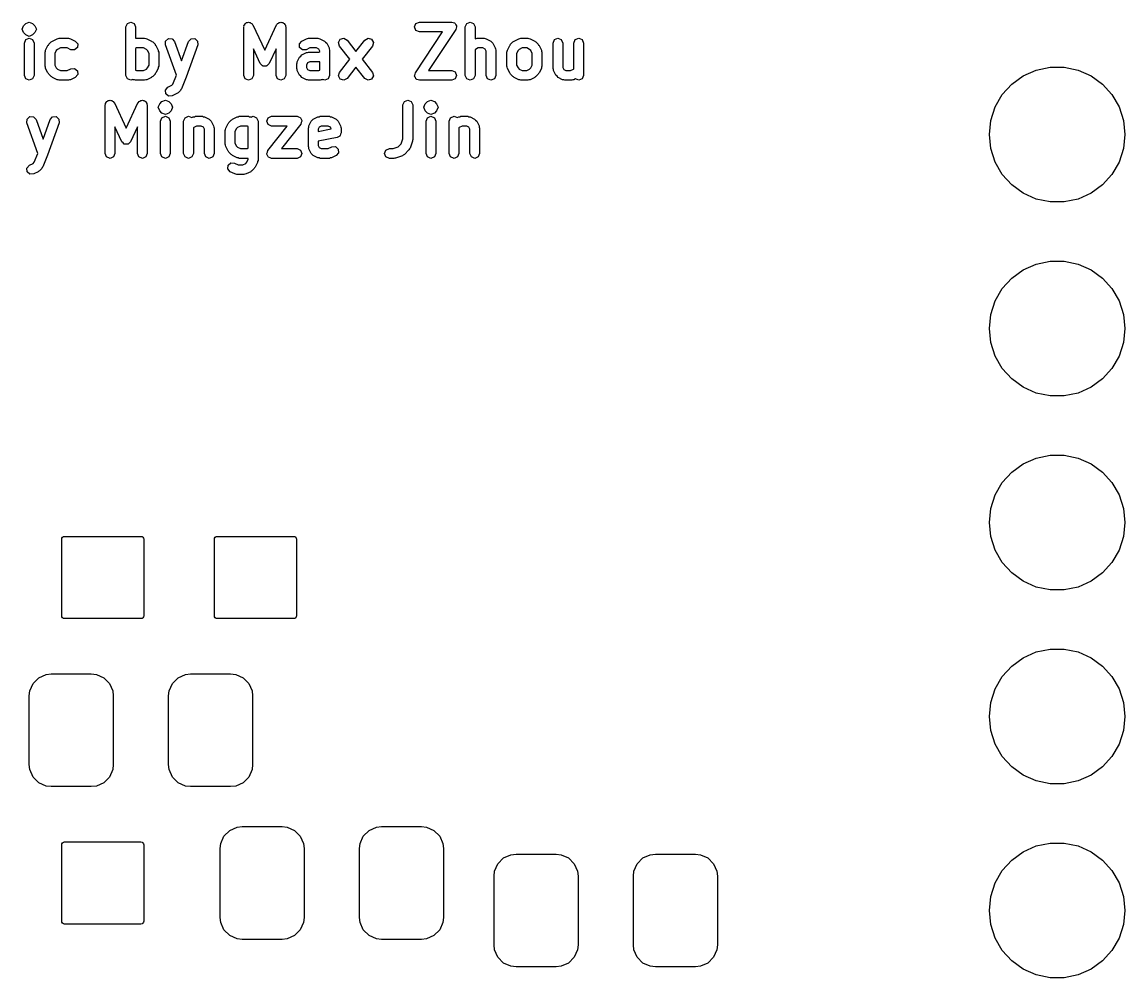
# Model space of a CAD drawing. Extents: x 108 to 210, y -135 to -72.
# Drawn here: x 195.44 to 209.89, y -121.34 to -108.83 of the extents above; entities that cross this region are included whole.
import ezdxf

# ---------------------------------------------------------------- set-up
doc = ezdxf.new("R2010")
doc.units = 0
doc.layers.add('BLACK', color=7, linetype='CONTINUOUS')

msp = doc.modelspace()

# ---------------------------------------------------------------- linework, layer by layer
at = {"layer": 'BLACK', "linetype": 'CONTINUOUS'}
for p, q in [((195.44291, -108.921222), (195.461509, -108.876321)), ((195.461509, -108.876321), (195.491747, -108.846083)), ((195.491747, -108.846083), (195.536648, -108.827484)), ((195.536648, -108.827484), (195.581549, -108.846083)), ((195.581549, -108.846083), (195.611787, -108.876321)), ((195.611787, -108.876321), (195.630386, -108.921222)), ((196.803625, -108.890984), (196.822224, -108.846083)), ((196.803625, -109.525984), (196.803625, -108.890984)), ((196.822224, -108.846083), (196.867125, -108.827484)), ((196.867125, -108.827484), (196.912026, -108.846083)), ((196.912026, -108.846083), (196.930625, -108.890984)), ((196.930625, -108.890984), (196.930625, -109.03915)), ((198.345769, -108.890984), (198.350087, -108.880558)), ((198.345769, -109.525984), (198.345769, -108.890984)), ((198.349592, -108.869284), (198.359023, -108.858984)), ((198.350087, -108.880558), (198.349592, -108.869284)), ((198.359023, -108.858984), (198.364368, -108.846083)), ((198.364368, -108.846083), (198.374793, -108.841764)), ((198.374793, -108.841764), (198.382416, -108.833441)), ((198.382416, -108.833441), (198.396368, -108.832827)), ((198.396368, -108.832827), (198.409269, -108.827484)), ((198.409269, -108.827484), (198.419694, -108.831802)), ((198.419694, -108.831802), (198.430969, -108.831307)), ((198.430969, -108.831307), (198.441268, -108.840738)), ((198.441268, -108.840738), (198.45417, -108.846083)), ((198.45417, -108.846083), (198.458488, -108.856508)), ((198.458488, -108.856508), (198.466812, -108.864131)), ((198.466812, -108.864131), (198.620935, -109.194396)), ((198.620935, -109.194396), (198.775059, -108.864131)), ((198.775059, -108.864131), (198.783382, -108.856508)), ((198.783382, -108.856508), (198.787701, -108.846083)), ((198.787701, -108.846083), (198.800601, -108.840739)), ((198.800601, -108.840739), (198.810901, -108.831307)), ((198.810901, -108.831307), (198.822176, -108.831802)), ((198.822176, -108.831802), (198.832602, -108.827484)), ((198.832602, -108.827484), (198.845502, -108.832827)), ((198.845502, -108.832827), (198.859455, -108.833441)), ((198.859455, -108.833441), (198.867077, -108.841764)), ((198.867077, -108.841764), (198.877503, -108.846083)), ((198.877503, -108.846083), (198.882846, -108.858983)), ((198.882846, -108.858983), (198.892279, -108.869283)), ((198.892279, -108.869283), (198.891783, -108.880558)), ((198.891783, -108.880558), (198.896102, -108.890984)), ((198.896102, -108.890984), (198.896102, -109.525984)), ((200.583389, -108.890984), (200.601988, -108.846083)), ((200.601988, -108.935885), (200.583389, -108.890984)), ((200.601988, -108.846083), (200.646889, -108.827484)), ((200.646889, -108.827484), (201.070222, -108.827484)), ((201.070222, -108.827484), (201.087304, -108.83456)), ((201.087304, -108.83456), (201.105446, -108.838149)), ((201.105446, -108.838149), (201.109084, -108.843581)), ((201.109084, -108.843581), (201.115123, -108.846083)), ((201.115123, -108.846083), (201.122198, -108.863165)), ((201.122198, -108.863165), (201.132489, -108.878531)), ((201.126645, -108.908067), (201.123057, -108.926207)), ((201.133722, -108.890984), (201.126645, -108.908067)), ((201.132489, -108.878531), (201.13122, -108.884944)), ((201.13122, -108.884944), (201.133722, -108.890984)), ((201.248627, -108.890984), (201.267226, -108.846083)), ((201.248627, -109.525984), (201.248627, -108.890984)), ((201.267226, -108.846083), (201.312127, -108.827484)), ((201.312127, -108.827484), (201.357028, -108.846083)), ((201.357028, -108.846083), (201.375627, -108.890984)), ((201.375627, -108.890984), (201.375627, -109.045769)), ((195.461509, -108.966123), (195.44291, -108.921222)), ((195.491747, -108.996361), (195.461509, -108.966123)), ((195.473148, -109.10265), (195.491747, -109.057749)), ((195.536648, -109.01496), (195.491747, -108.996361)), ((195.491747, -109.057749), (195.536648, -109.03915)), ((195.581549, -108.996361), (195.536648, -109.01496)), ((195.536648, -109.03915), (195.581549, -109.057749)), ((195.611787, -108.966123), (195.581549, -108.996361)), ((195.581549, -109.057749), (195.600148, -109.10265)), ((195.630386, -108.921222), (195.611787, -108.966123)), ((195.840869, -109.076092), (195.901345, -109.045854)), ((195.901345, -109.045854), (195.916087, -109.044806)), ((195.916087, -109.044806), (195.929743, -109.03915)), ((195.929743, -109.03915), (196.050696, -109.03915)), ((196.050696, -109.03915), (196.064351, -109.044806)), ((196.064351, -109.044806), (196.079094, -109.045854)), ((196.079094, -109.045854), (196.13957, -109.076092)), ((196.930625, -109.03915), (197.048554, -109.03915)), ((197.048554, -109.03915), (197.062209, -109.044806)), ((197.062209, -109.044806), (197.076952, -109.045854)), ((197.076952, -109.045854), (197.137428, -109.076092)), ((197.323786, -109.075467), (197.359816, -109.042849)), ((197.359816, -109.042849), (197.408356, -109.045263)), ((197.408356, -109.045263), (197.440974, -109.081293)), ((197.623753, -109.081293), (197.656371, -109.045263)), ((197.656371, -109.045263), (197.704911, -109.04285)), ((197.704911, -109.04285), (197.740941, -109.075467)), ((199.106585, -109.076092), (199.167061, -109.045854)), ((199.167061, -109.045854), (199.181803, -109.044806)), ((199.181803, -109.044806), (199.195459, -109.03915)), ((199.195459, -109.03915), (199.316412, -109.03915)), ((199.316412, -109.03915), (199.330067, -109.044806)), ((199.330067, -109.044806), (199.34481, -109.045854)), ((199.34481, -109.045854), (199.405286, -109.076092)), ((199.585984, -109.095084), (199.609799, -109.052719)), ((199.609799, -109.052719), (199.656597, -109.039603)), ((199.656597, -109.039603), (199.698962, -109.063418)), ((199.931718, -109.063419), (199.974084, -109.039603)), ((199.974084, -109.039603), (200.020881, -109.052719)), ((200.020881, -109.052719), (200.044697, -109.095085)), ((200.594054, -109.490761), (200.951571, -108.954484)), ((200.646889, -108.954484), (200.601988, -108.935885)), ((200.951571, -108.954484), (200.646889, -108.954484)), ((201.123057, -108.926207), (200.765539, -109.462484)), ((201.375627, -109.045769), (201.389185, -109.044806)), ((201.389185, -109.044806), (201.402841, -109.03915)), ((201.402841, -109.03915), (201.493556, -109.03915)), ((201.493556, -109.03915), (201.507211, -109.044806)), ((201.507211, -109.044806), (201.521954, -109.045854)), ((201.521954, -109.045854), (201.58243, -109.076092)), ((201.888491, -109.076092), (201.948967, -109.045854)), ((201.948967, -109.045854), (201.963709, -109.044806)), ((201.963709, -109.044806), (201.977365, -109.03915)), ((201.977365, -109.03915), (202.06808, -109.03915)), ((202.06808, -109.03915), (202.081735, -109.044806)), ((202.081735, -109.044806), (202.096478, -109.045854)), ((202.096478, -109.045854), (202.156954, -109.076092)), ((202.397675, -109.10265), (202.416274, -109.057749)), ((202.416274, -109.057749), (202.461175, -109.03915)), ((202.461175, -109.03915), (202.506076, -109.057749)), ((202.506076, -109.057749), (202.524675, -109.10265)), ((202.669818, -109.10265), (202.688417, -109.057749)), ((202.688417, -109.057749), (202.733318, -109.03915)), ((202.733318, -109.03915), (202.778219, -109.057749)), ((202.778219, -109.057749), (202.796818, -109.10265)), ((195.473148, -109.525984), (195.473148, -109.10265)), ((195.600148, -109.10265), (195.600148, -109.525984)), ((195.750947, -109.209947), (195.751995, -109.195205)), ((195.751995, -109.195205), (195.782233, -109.134728)), ((195.782233, -109.134728), (195.790128, -109.12788)), ((195.790128, -109.12788), (195.794128, -109.118225)), ((195.794128, -109.118225), (195.824366, -109.087987)), ((195.824366, -109.087987), (195.834021, -109.083987)), ((195.834021, -109.083987), (195.840869, -109.076092)), ((195.891217, -109.200739), (195.872291, -109.238592)), ((195.906881, -109.185076), (195.891217, -109.200739)), ((195.944733, -109.16615), (195.906881, -109.185076)), ((196.035706, -109.16615), (195.944733, -109.16615)), ((196.082774, -109.189684), (196.035706, -109.16615)), ((196.131252, -109.193129), (196.082774, -109.189684)), ((196.167968, -109.161286), (196.131252, -109.193129)), ((196.13957, -109.076092), (196.171413, -109.112808)), ((196.171413, -109.112808), (196.167968, -109.161286)), ((196.942591, -109.16615), (196.930625, -109.172133)), ((196.930625, -109.172133), (196.930625, -109.456501)), ((197.033564, -109.16615), (196.942591, -109.16615)), ((197.071416, -109.185076), (197.033564, -109.16615)), ((197.087079, -109.200739), (197.071416, -109.185076)), ((197.106006, -109.238592), (197.087079, -109.200739)), ((197.137428, -109.076092), (197.144275, -109.083987)), ((197.144275, -109.083987), (197.153931, -109.087987)), ((197.153931, -109.087987), (197.184169, -109.118225)), ((197.184169, -109.118225), (197.188168, -109.12788)), ((197.188168, -109.12788), (197.196064, -109.134728)), ((197.196064, -109.134728), (197.226302, -109.195205)), ((197.226302, -109.195205), (197.227349, -109.209947)), ((197.321372, -109.124007), (197.323786, -109.075467)), ((197.46448, -109.524712), (197.321372, -109.124007)), ((197.440974, -109.081293), (197.532363, -109.337183)), ((197.532363, -109.337183), (197.623753, -109.081293)), ((197.743354, -109.124008), (197.592164, -109.547341)), ((197.740941, -109.075467), (197.743354, -109.124008)), ((198.563393, -109.371408), (198.472769, -109.177214)), ((198.472769, -109.177214), (198.472769, -109.525984)), ((198.769102, -109.177215), (198.678479, -109.371408)), ((198.769102, -109.525984), (198.769102, -109.177215)), ((199.074742, -109.112808), (199.106585, -109.076092)), ((199.078187, -109.161286), (199.074742, -109.112808)), ((199.114903, -109.193129), (199.078187, -109.161286)), ((199.163381, -109.189684), (199.114903, -109.193129)), ((199.210449, -109.16615), (199.163381, -109.189684)), ((199.301422, -109.16615), (199.210449, -109.16615)), ((199.329557, -109.180217), (199.301422, -109.16615)), ((199.343626, -109.208354), (199.329557, -109.180217)), ((199.405286, -109.076092), (199.418474, -109.091298)), ((199.418474, -109.091298), (199.433684, -109.10449)), ((199.433684, -109.10449), (199.463922, -109.164967)), ((199.463922, -109.164967), (199.464969, -109.179709)), ((199.464969, -109.179709), (199.470626, -109.193365)), ((199.470626, -109.193365), (199.470626, -109.525984)), ((199.5991, -109.141882), (199.585984, -109.095084)), ((199.734584, -109.314317), (199.5991, -109.141882)), ((199.698962, -109.063418), (199.81534, -109.211536)), ((199.81534, -109.211536), (199.931718, -109.063419)), ((200.031581, -109.141882), (199.896096, -109.314317)), ((200.044697, -109.095085), (200.031581, -109.141882)), ((201.379979, -109.185076), (201.375627, -109.189428)), ((201.375627, -109.189428), (201.375627, -109.525984)), ((201.417831, -109.16615), (201.379979, -109.185076)), ((201.478566, -109.16615), (201.417831, -109.16615)), ((201.506701, -109.180217), (201.478566, -109.16615)), ((201.52077, -109.208354), (201.506701, -109.180217)), ((201.58243, -109.076092), (201.595618, -109.091298)), ((201.595618, -109.091298), (201.610828, -109.10449)), ((201.610828, -109.10449), (201.641066, -109.164967)), ((201.641066, -109.164967), (201.642113, -109.179709)), ((201.642113, -109.179709), (201.64777, -109.193365)), ((201.64777, -109.193365), (201.64777, -109.525984)), ((201.798569, -109.209947), (201.799617, -109.195205)), ((201.799617, -109.195205), (201.829855, -109.134728)), ((201.829855, -109.134728), (201.83775, -109.12788)), ((201.83775, -109.12788), (201.84175, -109.118225)), ((201.84175, -109.118225), (201.871988, -109.087987)), ((201.871988, -109.087987), (201.881643, -109.083987)), ((201.881643, -109.083987), (201.888491, -109.076092)), ((201.938839, -109.200739), (201.919913, -109.238592)), ((201.954503, -109.185076), (201.938839, -109.200739)), ((201.992355, -109.16615), (201.954503, -109.185076)), ((202.05309, -109.16615), (201.992355, -109.16615)), ((202.090942, -109.185076), (202.05309, -109.16615)), ((202.106605, -109.200739), (202.090942, -109.185076)), ((202.125532, -109.238592), (202.106605, -109.200739)), ((202.156954, -109.076092), (202.163801, -109.083987)), ((202.163801, -109.083987), (202.173457, -109.087987)), ((202.173457, -109.087987), (202.203695, -109.118225)), ((202.203695, -109.118225), (202.207694, -109.12788)), ((202.207694, -109.12788), (202.21559, -109.134728)), ((202.21559, -109.134728), (202.245828, -109.195205)), ((202.245828, -109.195205), (202.246875, -109.209947)), ((202.397675, -109.435269), (202.397675, -109.10265)), ((202.524675, -109.10265), (202.524675, -109.420279)), ((202.669818, -109.439204), (202.669818, -109.10265)), ((202.796818, -109.10265), (202.796818, -109.525984)), ((195.745291, -109.223603), (195.750947, -109.209947)), ((195.745291, -109.405031), (195.745291, -109.223603)), ((195.872291, -109.238592), (195.872291, -109.390041)), ((197.106006, -109.390041), (197.106006, -109.238592)), ((197.227349, -109.209947), (197.233006, -109.223603)), ((197.233006, -109.223603), (197.233006, -109.405031)), ((199.046901, -109.361137), (199.047949, -109.346395)), ((199.047949, -109.346395), (199.078187, -109.285919)), ((199.078187, -109.285919), (199.093395, -109.272729)), ((199.093395, -109.272729), (199.106585, -109.257521)), ((199.106585, -109.257521), (199.167061, -109.227283)), ((199.167061, -109.227283), (199.181803, -109.226235)), ((199.181803, -109.226235), (199.195459, -109.220579)), ((199.210449, -109.347579), (199.182313, -109.361647)), ((199.195459, -109.220579), (199.33166, -109.220579)), ((199.343626, -109.347579), (199.210449, -109.347579)), ((199.33166, -109.220579), (199.343626, -109.214596)), ((199.343626, -109.214596), (199.343626, -109.208354)), ((199.343626, -109.456501), (199.343626, -109.347579)), ((199.5991, -109.486752), (199.734584, -109.314317)), ((199.896096, -109.314317), (200.031581, -109.486752)), ((201.52077, -109.525984), (201.52077, -109.208354)), ((201.792913, -109.223603), (201.798569, -109.209947)), ((201.792913, -109.405031), (201.792913, -109.223603)), ((201.919913, -109.238592), (201.919913, -109.390041)), ((202.125532, -109.390041), (202.125532, -109.238592)), ((202.246875, -109.209947), (202.252532, -109.223603)), ((202.252532, -109.223603), (202.252532, -109.405031)), ((195.750947, -109.418686), (195.745291, -109.405031)), ((195.751995, -109.433429), (195.750947, -109.418686)), ((195.782233, -109.493905), (195.751995, -109.433429)), ((195.872291, -109.390041), (195.891216, -109.427891)), ((195.891216, -109.427891), (195.906881, -109.443558)), ((195.906881, -109.443558), (195.944733, -109.462484)), ((195.944733, -109.462484), (196.035706, -109.462484)), ((196.035706, -109.462484), (196.082774, -109.43895)), ((196.082774, -109.43895), (196.131252, -109.435505)), ((196.131252, -109.435505), (196.167968, -109.467348)), ((196.167968, -109.467348), (196.171413, -109.515826)), ((196.930625, -109.456501), (196.942591, -109.462484)), ((196.942591, -109.462484), (197.033564, -109.462484)), ((197.033564, -109.462484), (197.071413, -109.443559)), ((197.071413, -109.443559), (197.08708, -109.427891)), ((197.08708, -109.427891), (197.106006, -109.390041)), ((197.226302, -109.433429), (197.196064, -109.493905)), ((197.227349, -109.418686), (197.226302, -109.433429)), ((197.233006, -109.405031), (197.227349, -109.418686)), ((198.579412, -109.386078), (198.563393, -109.371408)), ((198.594083, -109.402098), (198.579412, -109.386078)), ((198.597048, -109.402228), (198.594083, -109.402098)), ((198.599235, -109.404231), (198.597048, -109.402228)), ((198.62093, -109.403277), (198.599235, -109.404231)), ((198.642637, -109.404231), (198.62093, -109.403277)), ((198.644825, -109.402227), (198.642637, -109.404231)), ((198.647789, -109.402097), (198.644825, -109.402227)), ((198.662453, -109.386083), (198.647789, -109.402097)), ((198.678479, -109.371408), (198.662453, -109.386083)), ((199.041245, -109.374793), (199.046901, -109.361137)), ((199.041245, -109.435269), (199.041245, -109.374793)), ((199.046901, -109.448924), (199.041245, -109.435269)), ((199.047949, -109.463667), (199.046901, -109.448924)), ((199.078187, -109.524144), (199.047949, -109.463667)), ((199.182313, -109.361647), (199.168245, -109.389783)), ((199.168245, -109.389783), (199.168245, -109.420279)), ((199.168245, -109.420279), (199.182313, -109.448416)), ((199.182313, -109.448416), (199.210449, -109.462484)), ((199.210449, -109.462484), (199.33166, -109.462484)), ((199.33166, -109.462484), (199.343626, -109.456501)), ((199.585984, -109.53355), (199.5991, -109.486752)), ((199.81534, -109.417097), (199.698962, -109.565216)), ((199.931718, -109.565215), (199.81534, -109.417097)), ((200.031581, -109.486752), (200.044697, -109.533549)), ((200.590466, -109.508898), (200.594054, -109.490761)), ((200.765539, -109.462484), (201.070222, -109.462484)), ((201.070222, -109.462484), (201.115123, -109.481083)), ((201.115123, -109.481083), (201.133722, -109.525984)), ((201.798569, -109.418686), (201.792913, -109.405031)), ((201.799617, -109.433429), (201.798569, -109.418686)), ((201.829855, -109.493905), (201.799617, -109.433429)), ((201.919913, -109.390041), (201.938838, -109.427891)), ((201.938838, -109.427891), (201.954503, -109.443558)), ((201.954503, -109.443558), (201.992355, -109.462484)), ((201.992355, -109.462484), (202.05309, -109.462484)), ((202.05309, -109.462484), (202.090939, -109.443559)), ((202.090939, -109.443559), (202.106606, -109.427891)), ((202.106606, -109.427891), (202.125532, -109.390041)), ((202.245828, -109.433429), (202.21559, -109.493905)), ((202.246875, -109.418686), (202.245828, -109.433429)), ((202.252532, -109.405031), (202.246875, -109.418686)), ((202.403331, -109.448924), (202.397675, -109.435269)), ((202.404379, -109.463667), (202.403331, -109.448924)), ((202.434617, -109.524144), (202.404379, -109.463667)), ((202.524675, -109.420279), (202.538743, -109.448416)), ((202.538743, -109.448416), (202.566879, -109.462484)), ((202.566879, -109.462484), (202.627614, -109.462484)), ((202.627614, -109.462484), (202.665463, -109.443559)), ((202.665463, -109.443559), (202.669818, -109.439204)), ((208.556, -109.530969), (208.725593, -109.455462)), ((208.725593, -109.455462), (208.907179, -109.416865)), ((208.907179, -109.416865), (209.092821, -109.416865)), ((209.092821, -109.416865), (209.274407, -109.455462)), ((209.274407, -109.455462), (209.444, -109.530969)), ((195.491747, -109.570885), (195.473148, -109.525984)), ((195.536648, -109.589484), (195.491747, -109.570885)), ((195.581549, -109.570885), (195.536648, -109.589484)), ((195.600148, -109.525984), (195.581549, -109.570885)), ((195.790127, -109.500751), (195.782233, -109.493905)), ((195.794127, -109.510408), (195.790127, -109.500751)), ((195.824365, -109.540647), (195.794127, -109.510408)), ((195.834021, -109.544647), (195.824365, -109.540647)), ((195.840869, -109.552542), (195.834021, -109.544647)), ((195.901345, -109.58278), (195.840869, -109.552542)), ((195.916087, -109.583827), (195.901345, -109.58278)), ((195.929743, -109.589484), (195.916087, -109.583827)), ((196.050696, -109.589484), (195.929743, -109.589484)), ((196.064351, -109.583827), (196.050696, -109.589484)), ((196.079094, -109.58278), (196.064351, -109.583827)), ((196.13957, -109.552542), (196.079094, -109.58278)), ((196.171413, -109.515826), (196.13957, -109.552542)), ((196.822224, -109.570885), (196.803625, -109.525984)), ((196.867125, -109.589484), (196.822224, -109.570885)), ((196.892001, -109.579179), (196.867125, -109.589484)), ((196.899203, -109.58278), (196.892001, -109.579179)), ((196.913945, -109.583827), (196.899203, -109.58278)), ((196.927601, -109.589484), (196.913945, -109.583827)), ((197.048554, -109.589484), (196.927601, -109.589484)), ((197.062209, -109.583827), (197.048554, -109.589484)), ((197.076952, -109.58278), (197.062209, -109.583827)), ((197.137428, -109.552542), (197.076952, -109.58278)), ((197.144275, -109.544647), (197.137428, -109.552542)), ((197.153932, -109.540647), (197.144275, -109.544647)), ((197.18417, -109.510407), (197.153932, -109.540647)), ((197.188169, -109.500752), (197.18417, -109.510407)), ((197.196064, -109.493905), (197.188169, -109.500752)), ((197.417769, -109.641489), (197.46448, -109.524712)), ((197.591321, -109.549567), (197.530845, -109.700757)), ((197.592164, -109.547341), (197.591305, -109.548289)), ((197.591305, -109.548289), (197.591321, -109.549567)), ((198.364368, -109.570885), (198.345769, -109.525984)), ((198.409269, -109.589484), (198.364368, -109.570885)), ((198.45417, -109.570885), (198.409269, -109.589484)), ((198.472769, -109.525984), (198.45417, -109.570885)), ((198.787701, -109.570885), (198.769102, -109.525984)), ((198.832602, -109.589484), (198.787701, -109.570885)), ((198.877503, -109.570885), (198.832602, -109.589484)), ((198.896102, -109.525984), (198.877503, -109.570885)), ((199.093396, -109.537335), (199.078187, -109.524144)), ((199.106585, -109.552542), (199.093396, -109.537335)), ((199.167061, -109.58278), (199.106585, -109.552542)), ((199.181803, -109.583827), (199.167061, -109.58278)), ((199.195459, -109.589484), (199.181803, -109.583827)), ((199.34665, -109.589484), (199.195459, -109.589484)), ((199.360305, -109.583827), (199.34665, -109.589484)), ((199.375048, -109.58278), (199.360305, -109.583827)), ((199.382249, -109.579179), (199.375048, -109.58278)), ((199.407126, -109.589484), (199.382249, -109.579179)), ((199.452027, -109.570885), (199.407126, -109.589484)), ((199.470626, -109.525984), (199.452027, -109.570885)), ((199.609799, -109.575915), (199.585984, -109.53355)), ((199.656597, -109.589031), (199.609799, -109.575915)), ((199.698962, -109.565216), (199.656597, -109.589031)), ((199.974084, -109.589031), (199.931718, -109.565215)), ((200.020881, -109.575915), (199.974084, -109.589031)), ((200.044697, -109.533549), (200.020881, -109.575915)), ((200.583389, -109.525984), (200.590466, -109.508898)), ((200.585891, -109.532025), (200.583389, -109.525984)), ((200.584623, -109.538437), (200.585891, -109.532025)), ((200.59491, -109.553798), (200.584623, -109.538437)), ((200.601988, -109.570885), (200.59491, -109.553798)), ((200.608028, -109.573387), (200.601988, -109.570885)), ((200.611666, -109.578819), (200.608028, -109.573387)), ((200.629803, -109.582406), (200.611666, -109.578819)), ((200.646889, -109.589484), (200.629803, -109.582406)), ((201.070222, -109.589484), (200.646889, -109.589484)), ((201.115123, -109.570885), (201.070222, -109.589484)), ((201.133722, -109.525984), (201.115123, -109.570885)), ((201.267226, -109.570885), (201.248627, -109.525984)), ((201.312127, -109.589484), (201.267226, -109.570885)), ((201.357028, -109.570885), (201.312127, -109.589484)), ((201.375627, -109.525984), (201.357028, -109.570885)), ((201.539369, -109.570885), (201.52077, -109.525984)), ((201.58427, -109.589484), (201.539369, -109.570885)), ((201.629171, -109.570885), (201.58427, -109.589484)), ((201.64777, -109.525984), (201.629171, -109.570885)), ((201.837749, -109.500751), (201.829855, -109.493905)), ((201.841749, -109.510408), (201.837749, -109.500751)), ((201.871987, -109.540647), (201.841749, -109.510408)), ((201.881643, -109.544647), (201.871987, -109.540647)), ((201.888491, -109.552542), (201.881643, -109.544647)), ((201.948967, -109.58278), (201.888491, -109.552542)), ((201.963709, -109.583827), (201.948967, -109.58278)), ((201.977365, -109.589484), (201.963709, -109.583827)), ((202.06808, -109.589484), (201.977365, -109.589484)), ((202.081735, -109.583827), (202.06808, -109.589484)), ((202.096478, -109.58278), (202.081735, -109.583827)), ((202.156954, -109.552542), (202.096478, -109.58278)), ((202.163801, -109.544647), (202.156954, -109.552542)), ((202.173458, -109.540647), (202.163801, -109.544647)), ((202.203696, -109.510407), (202.173458, -109.540647)), ((202.207695, -109.500752), (202.203696, -109.510407)), ((202.21559, -109.493905), (202.207695, -109.500752)), ((202.449826, -109.537335), (202.434617, -109.524144)), ((202.463015, -109.552542), (202.449826, -109.537335)), ((202.523491, -109.58278), (202.463015, -109.552542)), ((202.538233, -109.583827), (202.523491, -109.58278)), ((202.551889, -109.589484), (202.538233, -109.583827)), ((202.642604, -109.589484), (202.551889, -109.589484)), ((202.656259, -109.583827), (202.642604, -109.589484)), ((202.671002, -109.58278), (202.656259, -109.583827)), ((202.691903, -109.572329), (202.671002, -109.58278)), ((202.733318, -109.589484), (202.691903, -109.572329)), ((202.778219, -109.570885), (202.733318, -109.589484)), ((202.796818, -109.525984), (202.778219, -109.570885)), ((208.405812, -109.640087), (208.556, -109.530969)), ((209.444, -109.530969), (209.594188, -109.640087)), ((197.320932, -109.71757), (197.352775, -109.680854)), ((197.324377, -109.766048), (197.320932, -109.71757)), ((197.361093, -109.797891), (197.324377, -109.766048)), ((197.352775, -109.680854), (197.404035, -109.655224)), ((197.404035, -109.655224), (197.417769, -109.641489)), ((197.470047, -109.764208), (197.409571, -109.794446)), ((197.476894, -109.756312), (197.470047, -109.764208)), ((197.48655, -109.752313), (197.476894, -109.756312)), ((197.516788, -109.722075), (197.48655, -109.752313)), ((197.521763, -109.710062), (197.516788, -109.722075)), ((197.530845, -109.700757), (197.521763, -109.710062)), ((208.188772, -109.938818), (208.281593, -109.778047)), ((208.281593, -109.778047), (208.405812, -109.640087)), ((209.594188, -109.640087), (209.718407, -109.778047)), ((209.718407, -109.778047), (209.811228, -109.938818)), ((196.531483, -109.913334), (196.535801, -109.902908)), ((196.531483, -110.548334), (196.531483, -109.913334)), ((196.535306, -109.891634), (196.544737, -109.881334)), ((196.535801, -109.902908), (196.535306, -109.891634)), ((196.544737, -109.881334), (196.550082, -109.868433)), ((196.550082, -109.868433), (196.560507, -109.864114)), ((196.560507, -109.864114), (196.56813, -109.855791)), ((196.56813, -109.855791), (196.582082, -109.855177)), ((196.582082, -109.855177), (196.594983, -109.849834)), ((196.594983, -109.849834), (196.605408, -109.854152)), ((196.605408, -109.854152), (196.616683, -109.853657)), ((196.616683, -109.853657), (196.626982, -109.863088)), ((196.626982, -109.863088), (196.639884, -109.868433)), ((196.639884, -109.868433), (196.644202, -109.878858)), ((196.644202, -109.878858), (196.652526, -109.886481)), ((196.652526, -109.886481), (196.806649, -110.216746)), ((196.806649, -110.216746), (196.960773, -109.886481)), ((196.960773, -109.886481), (196.969096, -109.878858)), ((196.969096, -109.878858), (196.973415, -109.868433)), ((196.973415, -109.868433), (196.986315, -109.863089)), ((196.986315, -109.863089), (196.996615, -109.853657)), ((196.996615, -109.853657), (197.00789, -109.854152)), ((197.00789, -109.854152), (197.018316, -109.849834)), ((197.018316, -109.849834), (197.031216, -109.855177)), ((197.031216, -109.855177), (197.045169, -109.855791)), ((197.045169, -109.855791), (197.052791, -109.864114)), ((197.052791, -109.864114), (197.063217, -109.868433)), ((197.063217, -109.868433), (197.06856, -109.881333)), ((197.06856, -109.881333), (197.077993, -109.891633)), ((197.077993, -109.891633), (197.077497, -109.902908)), ((197.077497, -109.902908), (197.081816, -109.913334)), ((197.081816, -109.913334), (197.081816, -110.548334)), ((197.226959, -109.943572), (197.245558, -109.898671)), ((197.245558, -109.898671), (197.275796, -109.868433)), ((197.275796, -109.868433), (197.320697, -109.849834)), ((197.320697, -109.849834), (197.365598, -109.868433)), ((197.409571, -109.794446), (197.361093, -109.797891)), ((197.365598, -109.868433), (197.395836, -109.898671)), ((197.395836, -109.898671), (197.414435, -109.943572)), ((200.432199, -109.913334), (200.450798, -109.868433)), ((200.432199, -110.3566), (200.432199, -109.913334)), ((200.450798, -109.868433), (200.495699, -109.849834)), ((200.495699, -109.849834), (200.5406, -109.868433)), ((200.5406, -109.868433), (200.559199, -109.913334)), ((200.559199, -109.913334), (200.559199, -110.366905)), ((200.704342, -109.943572), (200.722941, -109.898671)), ((200.722941, -109.898671), (200.753179, -109.868433)), ((200.753179, -109.868433), (200.79808, -109.849834)), ((200.79808, -109.849834), (200.842981, -109.868433)), ((200.842981, -109.868433), (200.873219, -109.898671)), ((200.873219, -109.898671), (200.891818, -109.943572)), ((195.5095, -110.097817), (195.54553, -110.065199)), ((195.54553, -110.065199), (195.59407, -110.067613)), ((195.59407, -110.067613), (195.626688, -110.103643)), ((195.809467, -110.103643), (195.842085, -110.067613)), ((195.842085, -110.067613), (195.890625, -110.0652)), ((195.890625, -110.0652), (195.926655, -110.097817)), ((197.245558, -109.988473), (197.226959, -109.943572)), ((197.275796, -110.018711), (197.245558, -109.988473)), ((197.320697, -110.03731), (197.275796, -110.018711)), ((197.275796, -110.080099), (197.320697, -110.0615)), ((197.365598, -110.018711), (197.320697, -110.03731)), ((197.320697, -110.0615), (197.365598, -110.080099)), ((197.395836, -109.988473), (197.365598, -110.018711)), ((197.414435, -109.943572), (197.395836, -109.988473)), ((197.578177, -110.080099), (197.623078, -110.0615)), ((197.623078, -110.0615), (197.664492, -110.078654)), ((197.664492, -110.078654), (197.685394, -110.068204)), ((197.685394, -110.068204), (197.700136, -110.067156)), ((197.700136, -110.067156), (197.713792, -110.0615)), ((197.713792, -110.0615), (197.804507, -110.0615)), ((197.804507, -110.0615), (197.818162, -110.067156)), ((197.818162, -110.067156), (197.832905, -110.068204)), ((197.832905, -110.068204), (197.893381, -110.098442)), ((198.199442, -110.098442), (198.259918, -110.068204)), ((198.259918, -110.068204), (198.27466, -110.067156)), ((198.27466, -110.067156), (198.288316, -110.0615)), ((198.288316, -110.0615), (198.409269, -110.0615)), ((198.409269, -110.0615), (198.422924, -110.067156)), ((198.422924, -110.067156), (198.437667, -110.068204)), ((198.437667, -110.068204), (198.444868, -110.071804)), ((198.444868, -110.071804), (198.469745, -110.0615)), ((198.469745, -110.0615), (198.514646, -110.080099)), ((198.666749, -110.080099), (198.71165, -110.0615)), ((198.71165, -110.0615), (199.044269, -110.0615)), ((199.044269, -110.0615), (199.063482, -110.069458)), ((199.063482, -110.069458), (199.0835, -110.075069)), ((199.257776, -110.098442), (199.318252, -110.068204)), ((199.318252, -110.068204), (199.332994, -110.067156)), ((199.332994, -110.067156), (199.34665, -110.0615)), ((199.34665, -110.0615), (199.467603, -110.0615)), ((199.467603, -110.0615), (199.481258, -110.067156)), ((199.481258, -110.067156), (199.496001, -110.068204)), ((199.496001, -110.068204), (199.556477, -110.098442)), ((200.722941, -109.988473), (200.704342, -109.943572)), ((200.753179, -110.018711), (200.722941, -109.988473)), ((200.79808, -110.03731), (200.753179, -110.018711)), ((200.753179, -110.080099), (200.79808, -110.0615)), ((200.842981, -110.018711), (200.79808, -110.03731)), ((200.79808, -110.0615), (200.842981, -110.080099)), ((200.873219, -109.988473), (200.842981, -110.018711)), ((200.891818, -109.943572), (200.873219, -109.988473)), ((201.05556, -110.080099), (201.100461, -110.0615)), ((201.100461, -110.0615), (201.141875, -110.078654)), ((201.141875, -110.078654), (201.162777, -110.068204)), ((201.162777, -110.068204), (201.177519, -110.067156)), ((201.177519, -110.067156), (201.191175, -110.0615)), ((201.191175, -110.0615), (201.28189, -110.0615)), ((201.28189, -110.0615), (201.295545, -110.067156)), ((201.295545, -110.067156), (201.310288, -110.068204)), ((201.310288, -110.068204), (201.370764, -110.098442)), ((208.131405, -110.115374), (208.188772, -109.938818)), ((209.811228, -109.938818), (209.868595, -110.115374)), ((195.507086, -110.146357), (195.5095, -110.097817)), ((195.650194, -110.547062), (195.507086, -110.146357)), ((195.626688, -110.103643), (195.718077, -110.359533)), ((195.718077, -110.359533), (195.809467, -110.103643)), ((195.929068, -110.146358), (195.777878, -110.569691)), ((195.926655, -110.097817), (195.929068, -110.146358)), ((196.749107, -110.393758), (196.658483, -110.199564)), ((196.658483, -110.199564), (196.658483, -110.548334)), ((196.954816, -110.199565), (196.864193, -110.393758)), ((196.954816, -110.548334), (196.954816, -110.199565)), ((197.257197, -110.125), (197.275796, -110.080099)), ((197.257197, -110.548334), (197.257197, -110.125)), ((197.365598, -110.080099), (197.384197, -110.125)), ((197.384197, -110.125), (197.384197, -110.548334)), ((197.559578, -110.125), (197.578177, -110.080099)), ((197.559578, -110.548334), (197.559578, -110.125)), ((197.69093, -110.207426), (197.686578, -110.211778)), ((197.686578, -110.211778), (197.686578, -110.548334)), ((197.728782, -110.1885), (197.69093, -110.207426)), ((197.789517, -110.1885), (197.728782, -110.1885)), ((197.817652, -110.202567), (197.789517, -110.1885)), ((197.831721, -110.230704), (197.817652, -110.202567)), ((197.893381, -110.098442), (197.906569, -110.113648)), ((197.906569, -110.113648), (197.921779, -110.12684)), ((197.921779, -110.12684), (197.952017, -110.187317)), ((197.952017, -110.187317), (197.953064, -110.202059)), ((197.953064, -110.202059), (197.958721, -110.215715)), ((197.958721, -110.215715), (197.958721, -110.548334)), ((198.110568, -110.217555), (198.140806, -110.157078)), ((198.140806, -110.157078), (198.148701, -110.15023)), ((198.148701, -110.15023), (198.152701, -110.140575)), ((198.152701, -110.140575), (198.182939, -110.110337)), ((198.182939, -110.110337), (198.192594, -110.106337)), ((198.192594, -110.106337), (198.199442, -110.098442)), ((198.265454, -110.207426), (198.24979, -110.223089)), ((198.303306, -110.1885), (198.265454, -110.207426)), ((198.394279, -110.1885), (198.303306, -110.1885)), ((198.406245, -110.194483), (198.394279, -110.1885)), ((198.406245, -110.478851), (198.406245, -110.194483)), ((198.514646, -110.080099), (198.533245, -110.125)), ((198.533245, -110.125), (198.533245, -110.639048)), ((198.64815, -110.125), (198.666749, -110.080099)), ((198.666749, -110.169901), (198.64815, -110.125)), ((198.661719, -110.509102), (198.91362, -110.1885)), ((198.71165, -110.1885), (198.666749, -110.169901)), ((198.91362, -110.1885), (198.71165, -110.1885)), ((199.0942, -110.164232), (198.842299, -110.484834)), ((199.0835, -110.075069), (199.085464, -110.078564)), ((199.085464, -110.078564), (199.08917, -110.080099)), ((199.08917, -110.080099), (199.097129, -110.099313)), ((199.099811, -110.144211), (199.0942, -110.164232)), ((199.097129, -110.099313), (199.107316, -110.117435)), ((199.107769, -110.125), (199.099811, -110.144211)), ((199.107316, -110.117435), (199.106234, -110.121294)), ((199.106234, -110.121294), (199.107769, -110.125)), ((199.192436, -110.215715), (199.198092, -110.202059)), ((199.192436, -110.457619), (199.192436, -110.215715)), ((199.198092, -110.202059), (199.19914, -110.187317)), ((199.19914, -110.187317), (199.229378, -110.12684)), ((199.229378, -110.12684), (199.244587, -110.113648)), ((199.244587, -110.113648), (199.257776, -110.098442)), ((199.333504, -110.202567), (199.319436, -110.230704)), ((199.36164, -110.1885), (199.333504, -110.202567)), ((199.452613, -110.1885), (199.36164, -110.1885)), ((199.480748, -110.202567), (199.452613, -110.1885)), ((199.491829, -110.22473), (199.480748, -110.202567)), ((199.556477, -110.098442), (199.569665, -110.113648)), ((199.569665, -110.113648), (199.584875, -110.12684)), ((199.584875, -110.12684), (199.615113, -110.187317)), ((199.615113, -110.187317), (199.61616, -110.202059)), ((199.61616, -110.202059), (199.621817, -110.215715)), ((199.621817, -110.215715), (199.621817, -110.276191)), ((200.73458, -110.125), (200.753179, -110.080099)), ((200.73458, -110.548334), (200.73458, -110.125)), ((200.842981, -110.080099), (200.86158, -110.125)), ((200.86158, -110.125), (200.86158, -110.548334)), ((201.036961, -110.125), (201.05556, -110.080099)), ((201.036961, -110.548334), (201.036961, -110.125)), ((201.168313, -110.207426), (201.163961, -110.211778)), ((201.163961, -110.211778), (201.163961, -110.548334)), ((201.206165, -110.1885), (201.168313, -110.207426)), ((201.2669, -110.1885), (201.206165, -110.1885)), ((201.295035, -110.202567), (201.2669, -110.1885)), ((201.309104, -110.230704), (201.295035, -110.202567)), ((201.370764, -110.098442), (201.383952, -110.113648)), ((201.383952, -110.113648), (201.399162, -110.12684)), ((201.399162, -110.12684), (201.4294, -110.187317)), ((201.4294, -110.187317), (201.430447, -110.202059)), ((201.430447, -110.202059), (201.436104, -110.215715)), ((201.436104, -110.215715), (201.436104, -110.548334)), ((208.112, -110.3), (208.131405, -110.115374)), ((209.868595, -110.115374), (209.888, -110.3)), ((197.831721, -110.548334), (197.831721, -110.230704)), ((198.103864, -110.245953), (198.10952, -110.232297)), ((198.103864, -110.427381), (198.103864, -110.245953)), ((198.10952, -110.232297), (198.110568, -110.217555)), ((198.24979, -110.223089), (198.230864, -110.260942)), ((198.230864, -110.260942), (198.230864, -110.412391)), ((199.319436, -110.259209), (199.491829, -110.22473)), ((199.319436, -110.230704), (199.319436, -110.259209)), ((199.57077, -110.338458), (199.319436, -110.388724)), ((199.586134, -110.328168), (199.57077, -110.338458)), ((199.603218, -110.321092), (199.586134, -110.328168)), ((199.605719, -110.315051), (199.603218, -110.321092)), ((199.611152, -110.311414), (199.605719, -110.315051)), ((199.61474, -110.293274), (199.611152, -110.311414)), ((199.621817, -110.276191), (199.61474, -110.293274)), ((200.409959, -110.423317), (200.432199, -110.3566)), ((201.309104, -110.548334), (201.309104, -110.230704)), ((208.131405, -110.484626), (208.112, -110.3)), ((209.888, -110.3), (209.868595, -110.484626)), ((196.765126, -110.408428), (196.749107, -110.393758)), ((196.779797, -110.424448), (196.765126, -110.408428)), ((196.782762, -110.424578), (196.779797, -110.424448)), ((196.784949, -110.426581), (196.782762, -110.424578)), ((196.806644, -110.425627), (196.784949, -110.426581)), ((196.828351, -110.426581), (196.806644, -110.425627)), ((196.830539, -110.424577), (196.828351, -110.426581)), ((196.833503, -110.424447), (196.830539, -110.424577)), ((196.848167, -110.408433), (196.833503, -110.424447)), ((196.864193, -110.393758), (196.848167, -110.408433)), ((198.10952, -110.441036), (198.103864, -110.427381)), ((198.110568, -110.455779), (198.10952, -110.441036)), ((198.140806, -110.516255), (198.110568, -110.455779)), ((198.230864, -110.412391), (198.249789, -110.450241)), ((198.249789, -110.450241), (198.265454, -110.465908)), ((198.265454, -110.465908), (198.303306, -110.484834)), ((198.303306, -110.484834), (198.394279, -110.484834)), ((198.394279, -110.484834), (198.406245, -110.478851)), ((198.842299, -110.484834), (199.044269, -110.484834)), ((199.044269, -110.484834), (199.08917, -110.503433)), ((199.08917, -110.503433), (199.107769, -110.548334)), ((199.198092, -110.471274), (199.192436, -110.457619)), ((199.19914, -110.486017), (199.198092, -110.471274)), ((199.229378, -110.546494), (199.19914, -110.486017)), ((199.319436, -110.388724), (199.319436, -110.442629)), ((199.319436, -110.442629), (199.333504, -110.470766)), ((199.333504, -110.470766), (199.36164, -110.484834)), ((199.36164, -110.484834), (199.452613, -110.484834)), ((199.452613, -110.484834), (199.499681, -110.4613)), ((199.499681, -110.4613), (199.548159, -110.457855)), ((199.548159, -110.457855), (199.584875, -110.489698)), ((199.584875, -110.489698), (199.58832, -110.538176)), ((200.190294, -110.548334), (200.208893, -110.503433)), ((200.208893, -110.503433), (200.253794, -110.484834)), ((200.253794, -110.484834), (200.303967, -110.484834)), ((200.303967, -110.484834), (200.370681, -110.462596)), ((200.370681, -110.462596), (200.409959, -110.423317)), ((200.510362, -110.50252), (200.449886, -110.562997)), ((200.516018, -110.488863), (200.510362, -110.50252)), ((200.525701, -110.4777), (200.516018, -110.488863)), ((200.55594, -110.386986), (200.525701, -110.4777)), ((200.559199, -110.366905), (200.555199, -110.376561)), ((200.555199, -110.376561), (200.55594, -110.386986)), ((208.188772, -110.661182), (208.131405, -110.484626)), ((209.868595, -110.484626), (209.811228, -110.661182)), ((195.603483, -110.663839), (195.650194, -110.547062)), ((195.777035, -110.571917), (195.716559, -110.723107)), ((195.777878, -110.569691), (195.777019, -110.570639)), ((195.777019, -110.570639), (195.777035, -110.571917)), ((196.550082, -110.593235), (196.531483, -110.548334)), ((196.594983, -110.611834), (196.550082, -110.593235)), ((196.639884, -110.593235), (196.594983, -110.611834)), ((196.658483, -110.548334), (196.639884, -110.593235)), ((196.973415, -110.593235), (196.954816, -110.548334)), ((197.018316, -110.611834), (196.973415, -110.593235)), ((197.063217, -110.593235), (197.018316, -110.611834)), ((197.081816, -110.548334), (197.063217, -110.593235)), ((197.275796, -110.593235), (197.257197, -110.548334)), ((197.320697, -110.611834), (197.275796, -110.593235)), ((197.365598, -110.593235), (197.320697, -110.611834)), ((197.384197, -110.548334), (197.365598, -110.593235)), ((197.578177, -110.593235), (197.559578, -110.548334)), ((197.623078, -110.611834), (197.578177, -110.593235)), ((197.667979, -110.593235), (197.623078, -110.611834)), ((197.686578, -110.548334), (197.667979, -110.593235)), ((197.85032, -110.593235), (197.831721, -110.548334)), ((197.895221, -110.611834), (197.85032, -110.593235)), ((197.940122, -110.593235), (197.895221, -110.611834)), ((197.958721, -110.548334), (197.940122, -110.593235)), ((198.1487, -110.523101), (198.140806, -110.516255)), ((198.1527, -110.532758), (198.1487, -110.523101)), ((198.182938, -110.562997), (198.1527, -110.532758)), ((198.192594, -110.566997), (198.182938, -110.562997)), ((198.199442, -110.574892), (198.192594, -110.566997)), ((198.259918, -110.60513), (198.199442, -110.574892)), ((198.27466, -110.606177), (198.259918, -110.60513)), ((198.288316, -110.611834), (198.27466, -110.606177)), ((198.406245, -110.611834), (198.288316, -110.611834)), ((198.387319, -110.66191), (198.406245, -110.624058)), ((198.406245, -110.624058), (198.406245, -110.611834)), ((198.533245, -110.639048), (198.527588, -110.652703)), ((198.64815, -110.548334), (198.656107, -110.529122)), ((198.649684, -110.552039), (198.64815, -110.548334)), ((198.648603, -110.5559), (198.649684, -110.552039)), ((198.658791, -110.574025), (198.648603, -110.5559)), ((198.656107, -110.529122), (198.661719, -110.509102)), ((198.666749, -110.593235), (198.658791, -110.574025)), ((198.670452, -110.594769), (198.666749, -110.593235)), ((198.672418, -110.598265), (198.670452, -110.594769)), ((198.692438, -110.603876), (198.672418, -110.598265)), ((198.71165, -110.611834), (198.692438, -110.603876)), ((199.044269, -110.611834), (198.71165, -110.611834)), ((199.08917, -110.593235), (199.044269, -110.611834)), ((199.107769, -110.548334), (199.08917, -110.593235)), ((199.244587, -110.559685), (199.229378, -110.546494)), ((199.257776, -110.574892), (199.244587, -110.559685)), ((199.318252, -110.60513), (199.257776, -110.574892)), ((199.332994, -110.606177), (199.318252, -110.60513)), ((199.34665, -110.611834), (199.332994, -110.606177)), ((199.467603, -110.611834), (199.34665, -110.611834)), ((199.481258, -110.606177), (199.467603, -110.611834)), ((199.496001, -110.60513), (199.481258, -110.606177)), ((199.556477, -110.574892), (199.496001, -110.60513)), ((199.58832, -110.538176), (199.556477, -110.574892)), ((200.208893, -110.593235), (200.190294, -110.548334)), ((200.253794, -110.611834), (200.208893, -110.593235)), ((200.31427, -110.611834), (200.253794, -110.611834)), ((200.323926, -110.607834), (200.31427, -110.611834)), ((200.33435, -110.608575), (200.323926, -110.607834)), ((200.425065, -110.578337), (200.33435, -110.608575)), ((200.436229, -110.568653), (200.425065, -110.578337)), ((200.449886, -110.562997), (200.436229, -110.568653)), ((200.753179, -110.593235), (200.73458, -110.548334)), ((200.79808, -110.611834), (200.753179, -110.593235)), ((200.842981, -110.593235), (200.79808, -110.611834)), ((200.86158, -110.548334), (200.842981, -110.593235)), ((201.05556, -110.593235), (201.036961, -110.548334)), ((201.100461, -110.611834), (201.05556, -110.593235)), ((201.145362, -110.593235), (201.100461, -110.611834)), ((201.163961, -110.548334), (201.145362, -110.593235)), ((201.327703, -110.593235), (201.309104, -110.548334)), ((201.372604, -110.611834), (201.327703, -110.593235)), ((201.417505, -110.593235), (201.372604, -110.611834)), ((201.436104, -110.548334), (201.417505, -110.593235)), ((195.506646, -110.73992), (195.538489, -110.703204)), ((195.510091, -110.788398), (195.506646, -110.73992)), ((195.546807, -110.820241), (195.510091, -110.788398)), ((195.538489, -110.703204), (195.589749, -110.677574)), ((195.589749, -110.677574), (195.603483, -110.663839)), ((195.655761, -110.786558), (195.595285, -110.816796)), ((195.662608, -110.778662), (195.655761, -110.786558)), ((195.672264, -110.774663), (195.662608, -110.778662)), ((195.702502, -110.744425), (195.672264, -110.774663)), ((195.707477, -110.732412), (195.702502, -110.744425)), ((195.716559, -110.723107), (195.707477, -110.732412)), ((198.137361, -110.749842), (198.140806, -110.701364)), ((198.169204, -110.786558), (198.137361, -110.749842)), ((198.140806, -110.701364), (198.177522, -110.669521)), ((198.22968, -110.816796), (198.169204, -110.786558)), ((198.177522, -110.669521), (198.226, -110.672966)), ((198.226, -110.672966), (198.273068, -110.6965)), ((198.273068, -110.6965), (198.333802, -110.6965)), ((198.333802, -110.6965), (198.371655, -110.677573)), ((198.371655, -110.677573), (198.387319, -110.66191)), ((198.437667, -110.786558), (198.37719, -110.816796)), ((198.444514, -110.778662), (198.437667, -110.786558)), ((198.45417, -110.774663), (198.444514, -110.778662)), ((198.484408, -110.744425), (198.45417, -110.774663)), ((198.488407, -110.734769), (198.484408, -110.744425)), ((198.496303, -110.727922), (198.488407, -110.734769)), ((198.526541, -110.667446), (198.496303, -110.727922)), ((198.527588, -110.652703), (198.526541, -110.667446)), ((208.281593, -110.821953), (208.188772, -110.661182)), ((209.811228, -110.661182), (209.718407, -110.821953)), ((195.595285, -110.816796), (195.546807, -110.820241)), ((198.244422, -110.817843), (198.22968, -110.816796)), ((198.258078, -110.8235), (198.244422, -110.817843)), ((198.348792, -110.8235), (198.258078, -110.8235)), ((198.362447, -110.817843), (198.348792, -110.8235)), ((198.37719, -110.816796), (198.362447, -110.817843)), ((208.405812, -110.959913), (208.281593, -110.821953)), ((209.718407, -110.821953), (209.594188, -110.959913)), ((208.556, -111.069031), (208.405812, -110.959913)), ((208.725593, -111.144538), (208.556, -111.069031)), ((209.444, -111.069031), (209.274407, -111.144538)), ((209.594188, -110.959913), (209.444, -111.069031)), ((208.907179, -111.183135), (208.725593, -111.144538)), ((209.092821, -111.183135), (208.907179, -111.183135)), ((209.274407, -111.144538), (209.092821, -111.183135)), ((208.405812, -112.180087), (208.556, -112.070969)), ((208.556, -112.070969), (208.725593, -111.995462)), ((208.725593, -111.995462), (208.907179, -111.956865)), ((208.907179, -111.956865), (209.092821, -111.956865)), ((209.092821, -111.956865), (209.274407, -111.995462)), ((209.274407, -111.995462), (209.444, -112.070969)), ((209.444, -112.070969), (209.594188, -112.180087)), ((208.281593, -112.318047), (208.405812, -112.180087)), ((209.594188, -112.180087), (209.718407, -112.318047)), ((208.188772, -112.478818), (208.281593, -112.318047)), ((209.718407, -112.318047), (209.811228, -112.478818)), ((208.131405, -112.655374), (208.188772, -112.478818)), ((209.811228, -112.478818), (209.868595, -112.655374)), ((208.112, -112.84), (208.131405, -112.655374)), ((209.868595, -112.655374), (209.888, -112.84)), ((208.131405, -113.024626), (208.112, -112.84)), ((209.888, -112.84), (209.868595, -113.024626)), ((208.188772, -113.201182), (208.131405, -113.024626)), ((209.868595, -113.024626), (209.811228, -113.201182)), ((208.281593, -113.361953), (208.188772, -113.201182)), ((209.811228, -113.201182), (209.718407, -113.361953)), ((208.405812, -113.499913), (208.281593, -113.361953)), ((209.718407, -113.361953), (209.594188, -113.499913)), ((208.556, -113.609031), (208.405812, -113.499913)), ((209.594188, -113.499913), (209.444, -113.609031)), ((208.725593, -113.684538), (208.556, -113.609031)), ((209.444, -113.609031), (209.274407, -113.684538)), ((208.907179, -113.723135), (208.725593, -113.684538)), ((209.092821, -113.723135), (208.907179, -113.723135)), ((209.274407, -113.684538), (209.092821, -113.723135)), ((208.556, -114.610969), (208.725593, -114.535462)), ((208.725593, -114.535462), (208.907179, -114.496865)), ((208.907179, -114.496865), (209.092821, -114.496865)), ((209.092821, -114.496865), (209.274407, -114.535462)), ((209.274407, -114.535462), (209.444, -114.610969)), ((208.405812, -114.720087), (208.556, -114.610969)), ((209.444, -114.610969), (209.594188, -114.720087)), ((208.281593, -114.858047), (208.405812, -114.720087)), ((209.594188, -114.720087), (209.718407, -114.858047)), ((208.188772, -115.018818), (208.281593, -114.858047)), ((209.718407, -114.858047), (209.811228, -115.018818)), ((208.131405, -115.195374), (208.188772, -115.018818)), ((209.811228, -115.018818), (209.868595, -115.195374)), ((208.112, -115.38), (208.131405, -115.195374)), ((209.868595, -115.195374), (209.888, -115.38)), ((208.131405, -115.564626), (208.112, -115.38)), ((209.888, -115.38), (209.868595, -115.564626)), ((195.962, -115.6), (195.964893, -115.585458)), ((195.962, -116.6), (195.962, -115.6)), ((195.964893, -115.585458), (195.97313, -115.57313)), ((195.97313, -115.57313), (195.985458, -115.564893)), ((195.985458, -115.564893), (196, -115.562)), ((196, -115.562), (197, -115.562)), ((197, -115.562), (197.014542, -115.564893)), ((197.014542, -115.564893), (197.02687, -115.57313)), ((197.02687, -115.57313), (197.035107, -115.585458)), ((197.035107, -115.585458), (197.038, -115.6)), ((197.038, -115.6), (197.038, -116.6)), ((197.962, -115.6), (197.964893, -115.585458)), ((197.962, -116.6), (197.962, -115.6)), ((197.964893, -115.585458), (197.97313, -115.57313)), ((197.97313, -115.57313), (197.985458, -115.564893)), ((197.985458, -115.564893), (198, -115.562)), ((198, -115.562), (199, -115.562)), ((199, -115.562), (199.014542, -115.564893)), ((199.014542, -115.564893), (199.02687, -115.57313)), ((199.02687, -115.57313), (199.035107, -115.585458)), ((199.035107, -115.585458), (199.038, -115.6)), ((199.038, -115.6), (199.038, -116.6)), ((208.188772, -115.741182), (208.131405, -115.564626)), ((209.868595, -115.564626), (209.811228, -115.741182)), ((208.281593, -115.901953), (208.188772, -115.741182)), ((209.811228, -115.741182), (209.718407, -115.901953)), ((208.405812, -116.039913), (208.281593, -115.901953)), ((209.718407, -115.901953), (209.594188, -116.039913)), ((208.556, -116.149031), (208.405812, -116.039913)), ((209.594188, -116.039913), (209.444, -116.149031)), ((208.725593, -116.224538), (208.556, -116.149031)), ((208.907179, -116.263135), (208.725593, -116.224538)), ((209.092821, -116.263135), (208.907179, -116.263135)), ((209.274407, -116.224538), (209.092821, -116.263135)), ((209.444, -116.149031), (209.274407, -116.224538)), ((195.964893, -116.614542), (195.962, -116.6)), ((195.97313, -116.62687), (195.964893, -116.614542)), ((195.985458, -116.635107), (195.97313, -116.62687)), ((196, -116.638), (195.985458, -116.635107)), ((197, -116.638), (196, -116.638)), ((197.014542, -116.635107), (197, -116.638)), ((197.02687, -116.62687), (197.014542, -116.635107)), ((197.035107, -116.614542), (197.02687, -116.62687)), ((197.038, -116.6), (197.035107, -116.614542)), ((197.964893, -116.614542), (197.962, -116.6)), ((197.97313, -116.62687), (197.964893, -116.614542)), ((197.985458, -116.635107), (197.97313, -116.62687)), ((198, -116.638), (197.985458, -116.635107)), ((199, -116.638), (198, -116.638)), ((199.014542, -116.635107), (199, -116.638)), ((199.02687, -116.62687), (199.014542, -116.635107)), ((199.035107, -116.614542), (199.02687, -116.62687)), ((199.038, -116.6), (199.035107, -116.614542)), ((208.556, -117.150969), (208.725593, -117.075462)), ((208.725593, -117.075462), (208.907179, -117.036865)), ((208.907179, -117.036865), (209.092821, -117.036865)), ((209.092821, -117.036865), (209.274407, -117.075462)), ((209.274407, -117.075462), (209.444, -117.150969)), ((208.281593, -117.398047), (208.405812, -117.260087)), ((208.405812, -117.260087), (208.556, -117.150969)), ((209.444, -117.150969), (209.594188, -117.260087)), ((209.594188, -117.260087), (209.718407, -117.398047)), ((195.587401, -117.487241), (195.662241, -117.412401)), ((195.662241, -117.412401), (195.759062, -117.36965)), ((195.759062, -117.36965), (195.825, -117.362)), ((195.825, -117.362), (196.35, -117.362)), ((196.35, -117.362), (196.415938, -117.36965)), ((196.415938, -117.36965), (196.512759, -117.412401)), ((196.512759, -117.412401), (196.587599, -117.487241)), ((197.412401, -117.487241), (197.487241, -117.412401)), ((197.487241, -117.412401), (197.584062, -117.36965)), ((197.584062, -117.36965), (197.65, -117.362)), ((197.65, -117.362), (198.175, -117.362)), ((198.175, -117.362), (198.240938, -117.36965)), ((198.240938, -117.36965), (198.337759, -117.412401)), ((198.337759, -117.412401), (198.412599, -117.487241)), ((208.188772, -117.558818), (208.281593, -117.398047)), ((209.718407, -117.398047), (209.811228, -117.558818)), ((195.54465, -117.584062), (195.587401, -117.487241)), ((196.587599, -117.487241), (196.63035, -117.584062)), ((197.36965, -117.584062), (197.412401, -117.487241)), ((198.412599, -117.487241), (198.45535, -117.584062)), ((208.131405, -117.735374), (208.188772, -117.558818)), ((209.811228, -117.558818), (209.868595, -117.735374)), ((195.537, -117.65), (195.54465, -117.584062)), ((195.537, -118.55), (195.537, -117.65)), ((196.63035, -117.584062), (196.638, -117.65)), ((196.638, -117.65), (196.638, -118.55)), ((197.362, -117.65), (197.36965, -117.584062)), ((197.362, -118.55), (197.362, -117.65)), ((198.45535, -117.584062), (198.463, -117.65)), ((198.463, -117.65), (198.463, -118.55)), ((208.112, -117.92), (208.131405, -117.735374)), ((209.868595, -117.735374), (209.888, -117.92)), ((208.131405, -118.104626), (208.112, -117.92)), ((209.888, -117.92), (209.868595, -118.104626)), ((208.188772, -118.281182), (208.131405, -118.104626)), ((209.868595, -118.104626), (209.811228, -118.281182)), ((208.281593, -118.441953), (208.188772, -118.281182)), ((209.811228, -118.281182), (209.718407, -118.441953)), ((208.405812, -118.579913), (208.281593, -118.441953)), ((209.718407, -118.441953), (209.594188, -118.579913)), ((195.54465, -118.615938), (195.537, -118.55)), ((196.638, -118.55), (196.63035, -118.615938)), ((197.36965, -118.615938), (197.362, -118.55)), ((198.463, -118.55), (198.45535, -118.615938)), ((208.556, -118.689031), (208.405812, -118.579913)), ((209.594188, -118.579913), (209.444, -118.689031)), ((195.587401, -118.712759), (195.54465, -118.615938)), ((195.662241, -118.787599), (195.587401, -118.712759)), ((196.587599, -118.712759), (196.512759, -118.787599)), ((196.63035, -118.615938), (196.587599, -118.712759)), ((197.412401, -118.712759), (197.36965, -118.615938)), ((197.487241, -118.787599), (197.412401, -118.712759)), ((198.412599, -118.712759), (198.337759, -118.787599)), ((198.45535, -118.615938), (198.412599, -118.712759)), ((208.725593, -118.764538), (208.556, -118.689031)), ((209.444, -118.689031), (209.274407, -118.764538)), ((195.759062, -118.83035), (195.662241, -118.787599)), ((195.825, -118.838), (195.759062, -118.83035)), ((196.35, -118.838), (195.825, -118.838)), ((196.415938, -118.83035), (196.35, -118.838)), ((196.512759, -118.787599), (196.415938, -118.83035)), ((197.584062, -118.83035), (197.487241, -118.787599)), ((197.65, -118.838), (197.584062, -118.83035)), ((198.175, -118.838), (197.65, -118.838)), ((198.240938, -118.83035), (198.175, -118.838)), ((198.337759, -118.787599), (198.240938, -118.83035)), ((208.907179, -118.803135), (208.725593, -118.764538)), ((209.092821, -118.803135), (208.907179, -118.803135)), ((209.274407, -118.764538), (209.092821, -118.803135)), ((198.087401, -119.487241), (198.162241, -119.412401)), ((198.162241, -119.412401), (198.259062, -119.36965)), ((198.259062, -119.36965), (198.325, -119.362)), ((198.325, -119.362), (198.85, -119.362)), ((198.85, -119.362), (198.915938, -119.36965)), ((198.915938, -119.36965), (199.012759, -119.412401)), ((199.012759, -119.412401), (199.087599, -119.487241)), ((199.912401, -119.487241), (199.987241, -119.412401)), ((199.987241, -119.412401), (200.084062, -119.36965)), ((200.084062, -119.36965), (200.15, -119.362)), ((200.15, -119.362), (200.675, -119.362)), ((200.675, -119.362), (200.740938, -119.36965)), ((200.740938, -119.36965), (200.837759, -119.412401)), ((200.837759, -119.412401), (200.912599, -119.487241)), ((195.962, -119.6), (195.964893, -119.585458)), ((195.962, -120.6), (195.962, -119.6)), ((195.964893, -119.585458), (195.97313, -119.57313)), ((195.97313, -119.57313), (195.985458, -119.564893)), ((195.985458, -119.564893), (196, -119.562)), ((196, -119.562), (197, -119.562)), ((197, -119.562), (197.014542, -119.564893)), ((197.014542, -119.564893), (197.02687, -119.57313)), ((197.02687, -119.57313), (197.035107, -119.585458)), ((197.035107, -119.585458), (197.038, -119.6)), ((197.038, -119.6), (197.038, -120.6)), ((198.037, -119.65), (198.04465, -119.584062)), ((198.04465, -119.584062), (198.087401, -119.487241)), ((199.087599, -119.487241), (199.13035, -119.584062)), ((199.13035, -119.584062), (199.138, -119.65)), ((199.862, -119.65), (199.86965, -119.584062)), ((199.86965, -119.584062), (199.912401, -119.487241)), ((200.912599, -119.487241), (200.95535, -119.584062)), ((200.95535, -119.584062), (200.963, -119.65)), ((208.725593, -119.615462), (208.907179, -119.576865)), ((208.907179, -119.576865), (209.092821, -119.576865)), ((209.092821, -119.576865), (209.274407, -119.615462)), ((198.037, -120.55), (198.037, -119.65)), ((199.138, -119.65), (199.138, -120.55)), ((199.862, -120.55), (199.862, -119.65)), ((200.963, -119.65), (200.963, -120.55)), ((201.749741, -119.772401), (201.846562, -119.72965)), ((201.846562, -119.72965), (201.9125, -119.722)), ((201.9125, -119.722), (202.4375, -119.722)), ((202.4375, -119.722), (202.503438, -119.72965)), ((202.503438, -119.72965), (202.600259, -119.772401)), ((203.574741, -119.772401), (203.671562, -119.72965)), ((203.671562, -119.72965), (203.7375, -119.722)), ((203.7375, -119.722), (204.2625, -119.722)), ((204.2625, -119.722), (204.328438, -119.72965)), ((204.328438, -119.72965), (204.425259, -119.772401)), ((208.405812, -119.800087), (208.556, -119.690969)), ((208.556, -119.690969), (208.725593, -119.615462)), ((209.274407, -119.615462), (209.444, -119.690969)), ((209.444, -119.690969), (209.594188, -119.800087)), ((201.63215, -119.944062), (201.674901, -119.847241)), ((201.674901, -119.847241), (201.749741, -119.772401)), ((202.600259, -119.772401), (202.675099, -119.847241)), ((202.675099, -119.847241), (202.71785, -119.944062)), ((203.45715, -119.944062), (203.499901, -119.847241)), ((203.499901, -119.847241), (203.574741, -119.772401)), ((204.425259, -119.772401), (204.500099, -119.847241)), ((204.500099, -119.847241), (204.54285, -119.944062)), ((208.281593, -119.938047), (208.405812, -119.800087)), ((209.594188, -119.800087), (209.718407, -119.938047)), ((201.6245, -120.01), (201.63215, -119.944062)), ((201.6245, -120.91), (201.6245, -120.01)), ((202.71785, -119.944062), (202.7255, -120.01)), ((202.7255, -120.01), (202.7255, -120.91)), ((203.4495, -120.01), (203.45715, -119.944062)), ((203.4495, -120.91), (203.4495, -120.01)), ((204.54285, -119.944062), (204.5505, -120.01)), ((204.5505, -120.01), (204.5505, -120.91)), ((208.188772, -120.098818), (208.281593, -119.938047)), ((209.718407, -119.938047), (209.811228, -120.098818)), ((208.131405, -120.275374), (208.188772, -120.098818)), ((209.811228, -120.098818), (209.868595, -120.275374)), ((208.112, -120.46), (208.131405, -120.275374)), ((209.868595, -120.275374), (209.888, -120.46)), ((208.131405, -120.644626), (208.112, -120.46)), ((209.888, -120.46), (209.868595, -120.644626)), ((195.964893, -120.614542), (195.962, -120.6)), ((195.97313, -120.62687), (195.964893, -120.614542)), ((197.035107, -120.614542), (197.02687, -120.62687)), ((197.038, -120.6), (197.035107, -120.614542)), ((198.04465, -120.615938), (198.037, -120.55)), ((198.087401, -120.712759), (198.04465, -120.615938)), ((199.13035, -120.615938), (199.087599, -120.712759)), ((199.138, -120.55), (199.13035, -120.615938)), ((199.86965, -120.615938), (199.862, -120.55)), ((199.912401, -120.712759), (199.86965, -120.615938)), ((200.95535, -120.615938), (200.912599, -120.712759)), ((200.963, -120.55), (200.95535, -120.615938)), ((195.985458, -120.635107), (195.97313, -120.62687)), ((196, -120.638), (195.985458, -120.635107)), ((197, -120.638), (196, -120.638)), ((197.014542, -120.635107), (197, -120.638)), ((197.02687, -120.62687), (197.014542, -120.635107)), ((198.162241, -120.787599), (198.087401, -120.712759)), ((199.087599, -120.712759), (199.012759, -120.787599)), ((199.987241, -120.787599), (199.912401, -120.712759)), ((200.912599, -120.712759), (200.837759, -120.787599)), ((208.188772, -120.821182), (208.131405, -120.644626)), ((209.868595, -120.644626), (209.811228, -120.821182)), ((198.259062, -120.83035), (198.162241, -120.787599)), ((198.325, -120.838), (198.259062, -120.83035)), ((198.85, -120.838), (198.325, -120.838)), ((198.915938, -120.83035), (198.85, -120.838)), ((199.012759, -120.787599), (198.915938, -120.83035)), ((200.084062, -120.83035), (199.987241, -120.787599)), ((200.15, -120.838), (200.084062, -120.83035)), ((200.675, -120.838), (200.15, -120.838)), ((200.740938, -120.83035), (200.675, -120.838)), ((200.837759, -120.787599), (200.740938, -120.83035)), ((208.281593, -120.981953), (208.188772, -120.821182)), ((209.811228, -120.821182), (209.718407, -120.981953)), ((201.63215, -120.975938), (201.6245, -120.91)), ((201.674901, -121.072759), (201.63215, -120.975938)), ((202.71785, -120.975938), (202.675099, -121.072759)), ((202.7255, -120.91), (202.71785, -120.975938)), ((203.45715, -120.975938), (203.4495, -120.91)), ((203.499901, -121.072759), (203.45715, -120.975938)), ((204.54285, -120.975938), (204.500099, -121.072759)), ((204.5505, -120.91), (204.54285, -120.975938)), ((208.405812, -121.119913), (208.281593, -120.981953)), ((209.718407, -120.981953), (209.594188, -121.119913)), ((201.749741, -121.147599), (201.674901, -121.072759)), ((201.846562, -121.19035), (201.749741, -121.147599)), ((201.9125, -121.198), (201.846562, -121.19035)), ((202.503438, -121.19035), (202.4375, -121.198)), ((202.600259, -121.147599), (202.503438, -121.19035)), ((202.675099, -121.072759), (202.600259, -121.147599)), ((203.574741, -121.147599), (203.499901, -121.072759)), ((203.671562, -121.19035), (203.574741, -121.147599)), ((203.7375, -121.198), (203.671562, -121.19035)), ((204.328438, -121.19035), (204.2625, -121.198)), ((204.425259, -121.147599), (204.328438, -121.19035)), ((204.500099, -121.072759), (204.425259, -121.147599)), ((208.556, -121.229031), (208.405812, -121.119913)), ((209.594188, -121.119913), (209.444, -121.229031)), ((202.4375, -121.198), (201.9125, -121.198)), ((204.2625, -121.198), (203.7375, -121.198)), ((208.725593, -121.304538), (208.556, -121.229031)), ((208.907179, -121.343135), (208.725593, -121.304538)), ((209.274407, -121.304538), (209.092821, -121.343135)), ((209.444, -121.229031), (209.274407, -121.304538)), ((209.092821, -121.343135), (208.907179, -121.343135))]:
    msp.add_line(p, q, dxfattribs=at)

doc.saveas('drawing.dxf')
